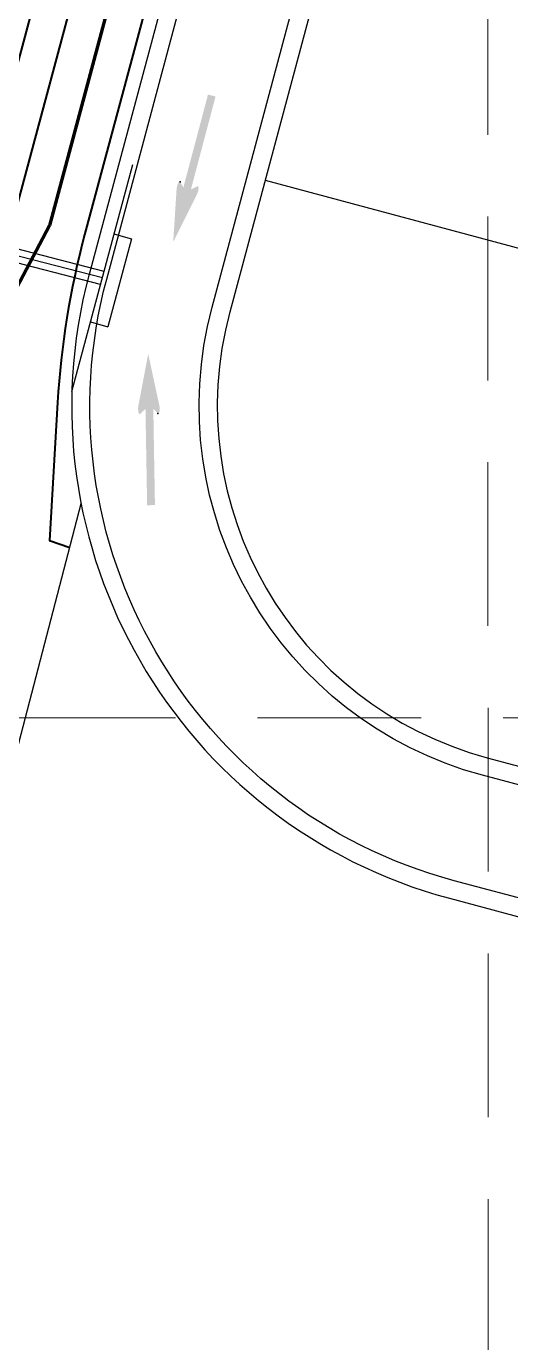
# Model space of a CAD drawing. Header units: feet. Extents: x 10084 to 13321, y 3329 to 8503.
# Drawn here: x 10683.8 to 10737.1, y 6493.2 to 6637.8 of the extents above; entities that cross this region are included whole.
import ezdxf

# ---------------------------------------------------------------- set-up
doc = ezdxf.new("R2010")
doc.units = ezdxf.units.FT
doc.header["$LTSCALE"] = 40
doc.header["$MEASUREMENT"] = 0
for name, pattern in [('( Dashdot )', [1.001, 0.5, -0.25, 0.001, -0.25]), ('CENTERX2', [4, 2.5, -0.5, 0.5, -0.5]), ('DASHED', [0.75, 0.5, -0.25]), ('HIDDEN', [0.375, 0.25, -0.125])]:
    doc.linetypes.add(name, pattern=pattern)
for name, color, linetype in [('CURB', 4, 'Continuous'), ('flow arrow', 4, 'Continuous'), ('GRID', 254, 'DASHED'), ('INLET', 4, 'Continuous'), ('Level 1', 7, 'Continuous'), ('LOT', 7, 'Continuous'), ('ROW', 3, '( Dashdot )'), ('STORM', 2, 'Continuous'), ('storm CL', 7, 'CENTERX2')]:
    doc.layers.add(name, color=color, linetype=linetype)

msp = doc.modelspace()

# ---------------------------------------------------------------- hatches: boundary and pattern name
at = {"layer": 'flow arrow', "linetype": 'Continuous', "lineweight": 30}
h = msp.add_hatch(color=7, dxfattribs=at)
edge = h.paths.add_edge_path()
edge.add_line((10702.66, 6620.26), (10701.93, 6619.89))
edge.add_line((10701.93, 6619.89), (10704.64, 6630.12))
edge.add_line((10704.64, 6630.12), (10703.81, 6630.34))
edge.add_line((10703.81, 6630.34), (10701.1, 6620.11))
edge.add_line((10701.1, 6620.11), (10700.75, 6620.76))
edge.add_line((10700.75, 6620.76), (10700.75, 6620.76))
edge.add_ellipse((10700.57, 6620.25), major_axis=(0.144, 0.541), ratio=0.285714, start_angle=342.8173, end_angle=484.7269)
edge.add_line((10700.36, 6619.98), (10700.36, 6619.98))
edge.add_line((10700.36, 6619.98), (10699.99, 6614.15))
edge.add_line((10699.99, 6614.15), (10702.6, 6619.38))
edge.add_line((10702.6, 6619.38), (10702.6, 6619.38))
edge.add_ellipse((10702.56, 6619.73), major_axis=(0.144, 0.541), ratio=0.285714, start_angle=234.1685, end_angle=374.4967)
edge.add_line((10702.66, 6620.26), (10702.66, 6620.26))
edge.add_line((10702.66, 6620.26), (10702.66, 6620.26))
h = msp.add_hatch(color=7, dxfattribs=at)
edge = h.paths.add_edge_path()
edge.add_line((10696.34, 6595.23), (10696.94, 6595.79))
edge.add_line((10696.94, 6595.79), (10697.12, 6585.2))
edge.add_line((10697.12, 6585.2), (10697.98, 6585.22))
edge.add_line((10697.98, 6585.22), (10697.8, 6595.8))
edge.add_line((10697.8, 6595.8), (10698.31, 6595.27))
edge.add_line((10698.31, 6595.27), (10698.31, 6595.27))
edge.add_ellipse((10698.34, 6595.81), major_axis=(0.01, -0.56), ratio=0.285714, start_angle=342.8173, end_angle=484.7269)
edge.add_line((10698.47, 6596.13), (10698.47, 6596.13))
edge.add_line((10698.47, 6596.13), (10697.24, 6601.84))
edge.add_line((10697.24, 6601.84), (10696.15, 6596.09))
edge.add_line((10696.15, 6596.09), (10696.15, 6596.09))
edge.add_ellipse((10696.29, 6595.77), major_axis=(0.01, -0.56), ratio=0.285714, start_angle=234.1685, end_angle=374.4967)
edge.add_line((10696.34, 6595.23), (10696.34, 6595.23))
edge.add_line((10696.34, 6595.23), (10696.34, 6595.23))

# ---------------------------------------------------------------- linework, layer by layer
at = {"layer": 'CURB', "color": 7}
for p, q in [((10692.68, 6610.06), (10715.62, 6695.66)), ((10704.28, 6606.96), (10727.21, 6692.55)), ((10809.57, 6535.26), (10733.97, 6555.52)), ((10801.33, 6525.05), (10730.87, 6543.93))]:
    msp.add_line(p, q, dxfattribs=at)
at = {"layer": 'CURB', "color": 7, "extrusion": (0, 0, -1)}
for radius in [54, 42]:
    msp.add_arc((-10744.84, 6596.09), radius, 284.9991, 14.9991, dxfattribs=at)
at = {"layer": 'flow arrow', "color": 7, "linetype": 'Continuous', "lineweight": 30}
for p in [(10700.75, 6620.76), (10698.31, 6595.27)]:
    msp.add_point(p, dxfattribs=at)
at = {"layer": 'GRID', "color": 252, "linetype": 'HIDDEN', "lineweight": 0, "ltscale": 1.8}
for p, q in [((10734.85, 3736.93), (10734.41, 8414.93)), ((10169.24, 6561.84), (13236.21, 6561.84))]:
    msp.add_line(p, q, dxfattribs=at)
at = {"layer": 'INLET', "color": 5}
for p, q in [((10688.86, 6597.71), (10695.54, 6622.66)), ((10693.48, 6615.02), (10695.41, 6614.48)), ((10695.41, 6614.48), (10692.82, 6604.82)), ((10690.9, 6605.36), (10692.82, 6604.82))]:
    msp.add_line(p, q, dxfattribs=at)
at = {"layer": 'Level 1', "color": 5, "linetype": 'Continuous', "lineweight": 70}
msp.add_line((10670.23, 6585.35), (10686.39, 6615.94), dxfattribs=at)
at = {"layer": 'Level 1', "color": 5, "linetype": 'Continuous', "lineweight": 40, "flags": 128}
msp.add_lwpolyline([(10719.99, 6777.54), (10707.77, 6689.69), (10702.31, 6659.99), (10702.28, 6659.83), (10702.2, 6659.52), (10702.17, 6659.36), (10690.25, 6614.91), (10690.25, 6614.91, 0.050778), (10687.28, 6596.51), (10687.28, 6596.51), (10686.39, 6581.33), (10688.61, 6580.56)], format="xyb", dxfattribs=at)
at = {"layer": 'Level 1', "color": 5, "linetype": 'Continuous', "lineweight": 70, "flags": 128}
msp.add_lwpolyline([(10713.83, 6762.28), (10703.82, 6690.32), (10698.37, 6660.71), (10698.3, 6660.4), (10686.39, 6615.94)], dxfattribs=at)
at = {"layer": 'Level 1', "color": 5, "linetype": 'Continuous', "lineweight": 40, "flags": 128}
for points in [[(10682.64, 6617.41), (10694.44, 6661.43), (10699.87, 6690.96), (10707.61, 6746.63)], [(10678.9, 6618.88), (10690.53, 6662.31)]]:
    msp.add_lwpolyline(points, dxfattribs=at)
at = {"layer": 'LOT', "color": 7}
for p, q in [((10710.09, 6620.93), (10826, 6589.87)), ((10633.39, 6368.67), (10689.87, 6585.4))]:
    msp.add_line(p, q, dxfattribs=at)
at = {"layer": 'ROW', "color": 7, "linetype": 'Continuous'}
for p, q in [((10713.69, 6696.17), (10690.75, 6610.58)), ((10729.14, 6692.03), (10706.21, 6606.44)), ((10734.49, 6557.45), (10810.83, 6537)), ((10730.35, 6542), (10800.22, 6523.28))]:
    msp.add_line(p, q, dxfattribs=at)
for radius in [56, 40]:
    msp.add_arc((10744.84, 6596.09), radius, 165.0009, 255.0009, dxfattribs=at)
at = {"layer": 'STORM', "color": 5}
for p, q in [((10692.39, 6610.91), (10673.58, 6615.76)), ((10692, 6609.46), (10673.21, 6614.3))]:
    msp.add_line(p, q, dxfattribs=at)
at = {"layer": 'storm CL', "color": 5}
msp.add_line((10692.2, 6610.18), (10671.25, 6615.58), dxfattribs=at)

doc.saveas('drawing.dxf')
